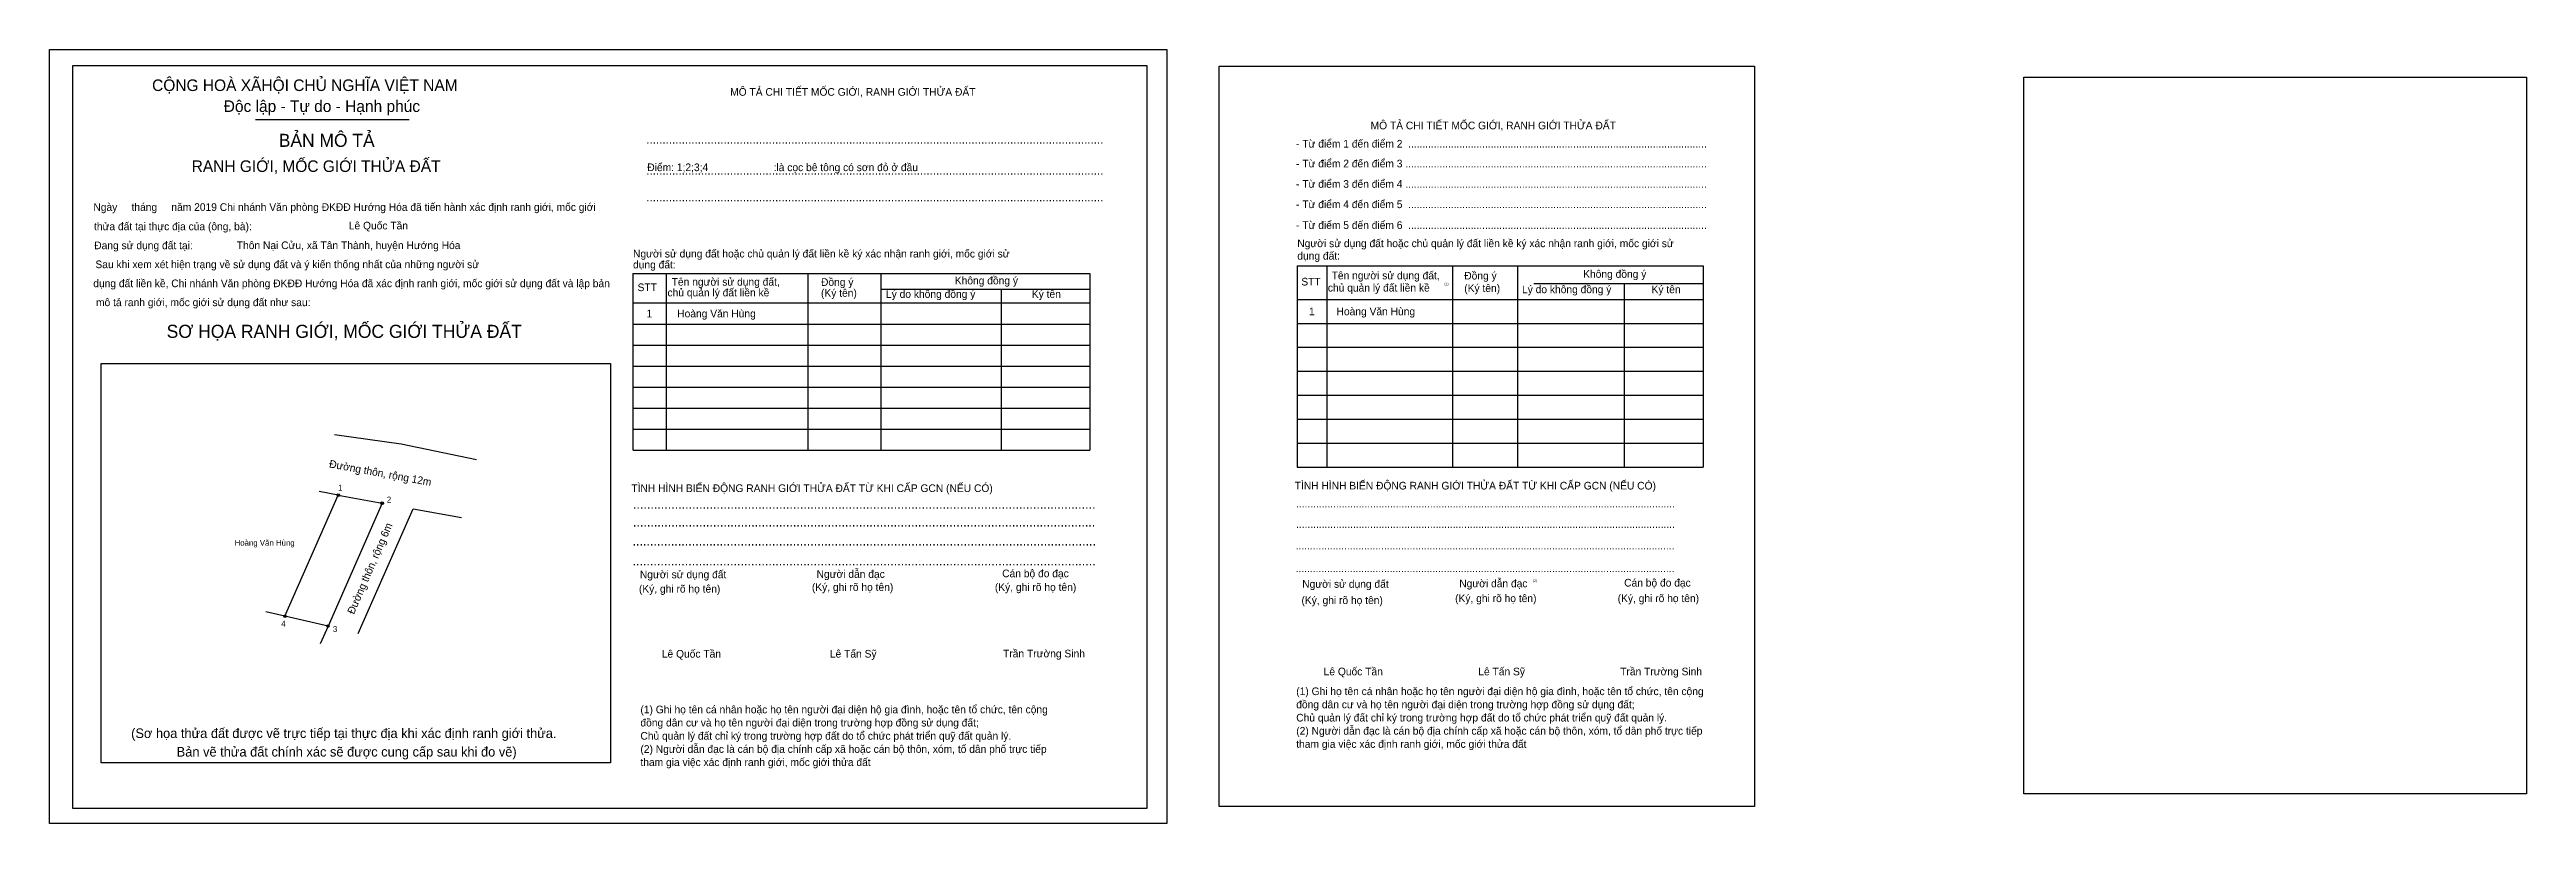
# Model space of a CAD drawing. Extents: x 129 to 541049, y 21 to 1835436.
# Drawn here: x 540561.9 to 541049.1, y 1835283.5 to 1835435.7 of the extents above.
import ezdxf

# ---------------------------------------------------------------- set-up
doc = ezdxf.new("R2010")
doc.units = 0
for name, color, linetype in [('bmtKhungInTrang1', 7, 'Continuous'), ('bmtKhungInTrang2', 7, 'Continuous'), ('bmtNoiDung', 7, 'Continuous'), ('bmtTemplate', 7, 'Continuous'), ('CanhThua', 7, 'Continuous'), ('Level 1', 7, 'Continuous'), ('Level 23', 7, 'Continuous'), ('MocDinhThua', 7, 'Continuous'), ('RauThua', 7, 'Continuous'), ('SoHieuDinhThua', 7, 'Continuous'), ('TenChuLanCan', 7, 'Continuous')]:
    doc.layers.add(name, color=color, linetype=linetype)

msp = doc.modelspace()

# ---------------------------------------------------------------- linework, layer by layer
at = {"layer": 'bmtKhungInTrang1'}
for points in [[(540561.89, 1835435.73), (540781.64, 1835435.73), (540781.64, 1835283.52), (540561.89, 1835283.52)], [(540566.44, 1835432.61), (540777.74, 1835432.61), (540777.74, 1835286.48), (540566.44, 1835286.48)]]:
    msp.add_lwpolyline(points, close=True, dxfattribs=at)
at = {"layer": 'bmtKhungInTrang2'}
msp.add_lwpolyline([(540791.98, 1835432.45), (540897.25, 1835432.45), (540897.25, 1835286.85), (540791.98, 1835286.85)], close=True, dxfattribs=at)
at = {"layer": 'bmtTemplate'}
for p, q in [((540602.42, 1835421.96), (540632.61, 1835421.96)), ((540813.1, 1835393.18), (540813.1, 1835353.6)), ((540837.86, 1835393.18), (540837.86, 1835353.6)), ((540850.6, 1835393.23), (540850.6, 1835353.6)), ((540887.17, 1835393.18), (540887.17, 1835353.6)), ((540683.16, 1835391.67), (540683.16, 1835356.92)), ((540711.04, 1835391.67), (540711.04, 1835356.92)), ((540725.38, 1835391.71), (540725.38, 1835356.92)), ((540725.38, 1835388.61), (540766.54, 1835388.61)), ((540766.54, 1835391.67), (540766.54, 1835356.92)), ((540853.83, 1835389.69), (540887.17, 1835389.69)), ((540676.66, 1835385.88), (540766.54, 1835385.88)), ((540807.32, 1835386.58), (540887.17, 1835386.58)), ((540676.66, 1835381.74), (540766.54, 1835381.74)), ((540807.32, 1835381.87), (540887.17, 1835381.87)), ((540676.66, 1835377.6), (540766.54, 1835377.6)), ((540676.66, 1835373.47), (540766.54, 1835373.47)), ((540807.32, 1835377.16), (540887.17, 1835377.16)), ((540676.66, 1835369.33), (540766.54, 1835369.33)), ((540807.32, 1835372.45), (540887.17, 1835372.45)), ((540676.66, 1835365.19), (540766.54, 1835365.19)), ((540807.32, 1835367.73), (540887.17, 1835367.73)), ((540807.32, 1835363.02), (540887.17, 1835363.02)), ((540676.66, 1835361.05), (540766.54, 1835361.05)), ((540807.32, 1835358.31), (540887.17, 1835358.31)), ((540676.66, 1835356.92), (540766.54, 1835356.92)), ((540807.32, 1835353.6), (540887.17, 1835353.6))]:
    msp.add_line(p, q, dxfattribs=at)
for points in [[(540566.44, 1835432.61), (540777.74, 1835432.61), (540777.74, 1835286.48), (540566.44, 1835286.48)], [(540950.24, 1835430.27), (541049.09, 1835430.27), (541049.09, 1835289.31), (540950.24, 1835289.31)], [(540572.03, 1835295.41), (540572.03, 1835373.99), (540672.2, 1835373.99), (540672.2, 1835295.41)]]:
    msp.add_lwpolyline(points, close=True, dxfattribs=at)
for points in [[(540807.27, 1835393.18), (540887.17, 1835393.18)], [(540807.27, 1835393.18), (540807.27, 1835353.6)], [(540676.61, 1835391.67), (540766.54, 1835391.67)], [(540676.61, 1835391.67), (540676.61, 1835356.92)], [(540749.05, 1835388.56), (540749.05, 1835356.92)], [(540871.63, 1835389.65), (540871.63, 1835353.6)]]:
    msp.add_lwpolyline(points, dxfattribs=at)
at = {"layer": 'CanhThua'}
for p, q in [((540608.2, 1835324.26), (540618.68, 1835348.09)), ((540627.32, 1835346.51), (540616.67, 1835322.35)), ((540618.68, 1835348.09), (540627.32, 1835346.51)), ((540616.67, 1835322.35), (540608.2, 1835324.26))]:
    msp.add_line(p, q, dxfattribs=at)
at = {"layer": 'Level 23'}
for p, q in [((540622.62, 1835320.89), (540633.39, 1835345.4)), ((540633.39, 1835345.4), (540642.9, 1835343.68))]:
    msp.add_line(p, q, dxfattribs=at)
msp.add_lwpolyline([(540617.94, 1835360.03), (540631.04, 1835358.21), (540645.87, 1835355.08)], dxfattribs=at)
at = {"layer": 'MocDinhThua'}
for centre in [(540618.68, 1835348.09), (540627.32, 1835346.51), (540608.2, 1835324.26), (540616.67, 1835322.35)]:
    msp.add_circle(centre, 0.25, dxfattribs=at)
at = {"layer": 'RauThua'}
for p, q in [((540618.68, 1835348.09), (540614.9, 1835348.78)), ((540608.2, 1835324.26), (540604.45, 1835325.11)), ((540616.67, 1835322.35), (540615.14, 1835318.83))]:
    msp.add_line(p, q, dxfattribs=at)

# ---------------------------------------------------------------- texts
at = {"layer": 'bmtNoiDung'}
for s, height, p in [('Lê Quốc Tần', 1.5063, (540620.75, 1835400.35)), ('Thôn Nại Cửu, xã Tân Thành, huyện Hướng Hóa', 1.5063, (540598.72, 1835396.48)), ('1', 1.51, (540679.31, 1835383.05)), ('Hoàng Văn Hùng ', 1.5063, (540685.35, 1835383.05)), ('1', 1.51, (540809.62, 1835383.47)), ('Hoàng Văn Hùng ', 1.5063, (540815.04, 1835383.47)), ('Lê Quốc Tần', 1.5063, (540682.32, 1835316.13)), ('Lê Tấn Sỹ', 1.506, (540715.38, 1835316.14)), ('Trần Trường Sinh', 1.5063, (540749.44, 1835316.18)), ('Lê Quốc Tần', 1.5063, (540812.5, 1835312.65)), ('Lê Tấn Sỹ', 1.506, (540842.92, 1835312.65)), ('Trần Trường Sinh', 1.5063, (540870.83, 1835312.65))]:
    msp.add_text(s, height=height, dxfattribs=at).set_placement(p)
at = {"layer": 'bmtTemplate'}
for s, height, p in [('CỘNG HOÀ XÃHỘI CHỦ NGHĨA VIỆT NAM', 2.2785, (540582.06, 1835427.57)), ('MÔ TẢ CHI TIẾT MỐC GIỚI, RANH GIỚI THỬA ĐẤT', 1.5063, (540695.76, 1835426.64)), ('Độc lập - Tự do - Hạnh phúc', 2.2785, (540596.15, 1835423.45)), ('MÔ TẢ CHI TIẾT MỐC GIỚI, RANH GIỚI THỬA ĐẤT', 1.5057, (540821.74, 1835420.04)), ('BẢN MÔ TẢ', 2.563, (540606.98, 1835416.59)), ('..............................................................................................................................................', 1.70452, (540679.26, 1835417.19)), ('- Từ điểm 1 đến điểm 2  .........................................................................................................', 1.50572, (540807.07, 1835416.45)), ('RANH GIỚI, MỐC GIỚI THỬA ĐẤT', 2.2785, (540589.84, 1835411.65)), ('Điểm: 1;2;3;4                       :là cọc bê tông có sơn đỏ ở đầu', 1.5063, (540679.46, 1835411.81)), ('- Từ điểm 2 đến điểm 3 ..........................................................................................................', 1.50572, (540807.07, 1835412.55)), ('..............................................................................................................................................', 1.70452, (540679.26, 1835411.11)), ('- Từ điểm 3 đến điểm 4 ..........................................................................................................', 1.50572, (540807.07, 1835408.54)), ('Ngày     tháng     năm 2019 Chi nhánh Văn phòng ĐKĐĐ Hướng Hóa đã tiến hành xác định ranh giới, mốc giới ', 1.50629, (540570.51, 1835403.99)), ('..............................................................................................................................................', 1.70452, (540679.26, 1835405.86)), ('- Từ điểm 4 đến điểm 5  .........................................................................................................', 1.50572, (540807.07, 1835404.54)), ('- Từ điểm 5 đến điểm 6  .........................................................................................................', 1.50572, (540807.07, 1835400.44)), ('thửa đất tại thực địa của (ông, bà):', 1.5063, (540570.64, 1835400.19)), ('Đang sử dụng đất tại:', 1.5063, (540570.68, 1835396.46)), ('Người sử dụng đất hoặc chủ quản lý đất liền kề ký xác nhận ranh giới, mốc giới sử', 1.5057, (540807.32, 1835396.86)), ('Sau khi xem xét hiện trạng về sử dụng đất và ý kiến thống nhất của những người sử ', 1.5063, (540570.91, 1835392.73)), ('dụng đất:', 1.506, (540676.66, 1835392.68)), ('Người sử dụng đất hoặc chủ quản lý đất liền kề ký xác nhận ranh giới, mốc giới sử', 1.5063, (540676.66, 1835394.83)), ('dụng đất:', 1.506, (540807.32, 1835394.41)), ('Không đồng ý', 1.5057, (540863.55, 1835390.83)), ('dụng đất liền kề, Chi nhánh Văn phòng ĐKĐĐ Hướng Hóa đã xác định ranh giới, mốc giới sử dụng đất và lập bản', 1.50629, (540570.49, 1835388.99)), ('STT', 1.506, (540677.55, 1835388.21)), ('chủ quản lý đất liền kề', 1.5063, (540683.43, 1835387.18)), ('Tên người sử dụng đất,', 1.5063, (540684.26, 1835389.29)), ('Đồng ý', 1.506, (540713.63, 1835389.25)), ('(Ký tên)', 1.506, (540713.63, 1835387.1)), ('Lý do không đồng ý', 1.5063, (540726.41, 1835386.89)), ('Không đồng ý', 1.5063, (540739.95, 1835389.54)), ('Ký tên', 1.506, (540755.1, 1835386.89)), ('STT', 1.506, (540808.11, 1835389.32)), ('chủ quản lý đất liền kề', 1.5057, (540813.33, 1835388.13)), ('Tên người sử dụng đất,', 1.5057, (540814.07, 1835390.54)), ('(1)', 0.502, (540836.23, 1835389.37)), ('Đồng ý', 1.506, (540840.16, 1835390.5)), ('(Ký tên)', 1.506, (540840.16, 1835388.05)), ('Lý do không đồng ý', 1.5057, (540851.52, 1835387.81)), ('Ký tên', 1.506, (540877, 1835387.81)), ('mô tả ranh giới, mốc giới sử dụng đất như sau:', 1.5063, (540571.03, 1835385.26)), ('SƠ HỌA RANH GIỚI, MỐC GIỚI THỬA ĐẤT', 2.5713, (540584.92, 1835379.02)), ('TÌNH HÌNH BIẾN ĐỘNG RANH GIỚI THỬA ĐẤT TỪ KHI CẤP GCN (NẾU CÓ)', 1.5063, (540676.33, 1835348.7)), ('TÌNH HÌNH BIẾN ĐỘNG RANH GIỚI THỬA ĐẤT TỪ KHI CẤP GCN (NẾU CÓ)', 1.5057, (540806.81, 1835349.2)), ('.....................................................................................................................................', 1.84118, (540676.65, 1835345.43)), ('.....................................................................................................................................', 1.50798, (540807.07, 1835345.66)), ('.....................................................................................................................................', 1.84022, (540676.65, 1835341.91)), ('.....................................................................................................................................', 1.50798, (540807.07, 1835341.65)), ('.....................................................................................................................................', 1.84486, (540676.56, 1835338.18)), ('.....................................................................................................................................', 1.8439, (540676.56, 1835334.26)), ('.....................................................................................................................................', 1.50798, (540806.99, 1835337.41)), ('(Ký, ghi rõ họ tên)', 1.5063, (540677.82, 1835328.92)), ('Người sử dụng đất', 1.5063, (540678, 1835331.74)), ('(Ký, ghi rõ họ tên)', 1.5063, (540711.84, 1835329.25)), ('Người dẫn đạc', 1.5063, (540712.76, 1835331.82)), ('(Ký, ghi rõ họ tên)', 1.5063, (540747.83, 1835329.25)), ('Cán bộ đo đạc', 1.5063, (540749.27, 1835331.94)), ('.....................................................................................................................................', 1.50798, (540806.99, 1835332.94)), ('Người sử dụng đất', 1.5057, (540808.29, 1835329.87)), ('Người dẫn đạc', 1.5057, (540839.18, 1835329.97)), ('(2)', 0.502, (540853.64, 1835331.01)), ('Cán bộ đo đạc', 1.5057, (540871.61, 1835330.11)), ('(Ký, ghi rõ họ tên)', 1.5057, (540808.14, 1835326.67)), ('(Ký, ghi rõ họ tên)', 1.5057, (540838.36, 1835327.05)), ('(Ký, ghi rõ họ tên)', 1.5057, (540870.34, 1835327.05)), ('(1) Ghi họ tên cá nhân hoặc họ tên người đại diện hộ gia đình, hoặc tên tổ chức, tên cộng', 1.5057, (540807.11, 1835308.76)), ('(1) Ghi họ tên cá nhân hoặc họ tên người đại diện hộ gia đình, hoặc tên tổ chức, tên cộng', 1.5057, (540678.11, 1835305.18)), ('đồng dân cư và họ tên người đại diện trong trường hợp đồng sử dụng đất;', 1.5057, (540807.11, 1835306.17)), ('Chủ quản lý đất chỉ ký trong trường hợp đất do tổ chức phát triển quỹ đất quản lý.', 1.5057, (540807.11, 1835303.57)), ('(Sơ họa thửa đất được vẽ trực tiếp tại thực địa khi xác định ranh giới thửa.', 1.8865, (540577.94, 1835300.32)), ('đồng dân cư và họ tên người đại diện trong trường hợp đồng sử dụng đất;', 1.5057, (540678.11, 1835302.59)), ('Chủ quản lý đất chỉ ký trong trường hợp đất do tổ chức phát triển quỹ đất quản lý.', 1.5057, (540678.11, 1835299.99)), ('tham gia việc xác định ranh giới, mốc giới thửa đất', 1.5057, (540807.11, 1835298.39)), ('(2) Người dẫn đạc là cán bộ địa chính cấp xã hoặc cán bộ thôn, xóm, tổ dân phố trực tiếp', 1.5057, (540807.11, 1835300.98)), ('Bản vẽ thửa đất chính xác sẽ được cung cấp sau khi đo vẽ)', 1.8865, (540586.89, 1835296.67)), ('tham gia việc xác định ranh giới, mốc giới thửa đất', 1.5057, (540678.11, 1835294.81)), ('(2) Người dẫn đạc là cán bộ địa chính cấp xã hoặc cán bộ thôn, xóm, tổ dân phố trực tiếp', 1.5057, (540678.11, 1835297.4))]:
    msp.add_text(s, height=height, dxfattribs=at).set_placement(p)
at = {"layer": 'Level 1'}
for s, rotation, p in [('Đường thôn, rộng 12m', 349.6169, (540616.8, 1835353.56)), ('Đường thôn, rộng 6m', 66.6631, (540621.76, 1835324.54))]:
    msp.add_text(s, height=1.5, rotation=rotation, dxfattribs=at).set_placement(p)
at = {"layer": 'SoHieuDinhThua'}
for s, p in [('1', (540618.65, 1835348.99)), ('2', (540628.24, 1835346.64)), ('4', (540607.46, 1835322.22)), ('3', (540617.63, 1835321.18))]:
    msp.add_text(s, height=1.15, dxfattribs=at).set_placement(p)
at = {"layer": 'TenChuLanCan'}
msp.add_text('Hoàng Văn Hùng', height=1.1527, dxfattribs=at).set_placement((540598.28, 1835338.14))

doc.saveas('drawing.dxf')
